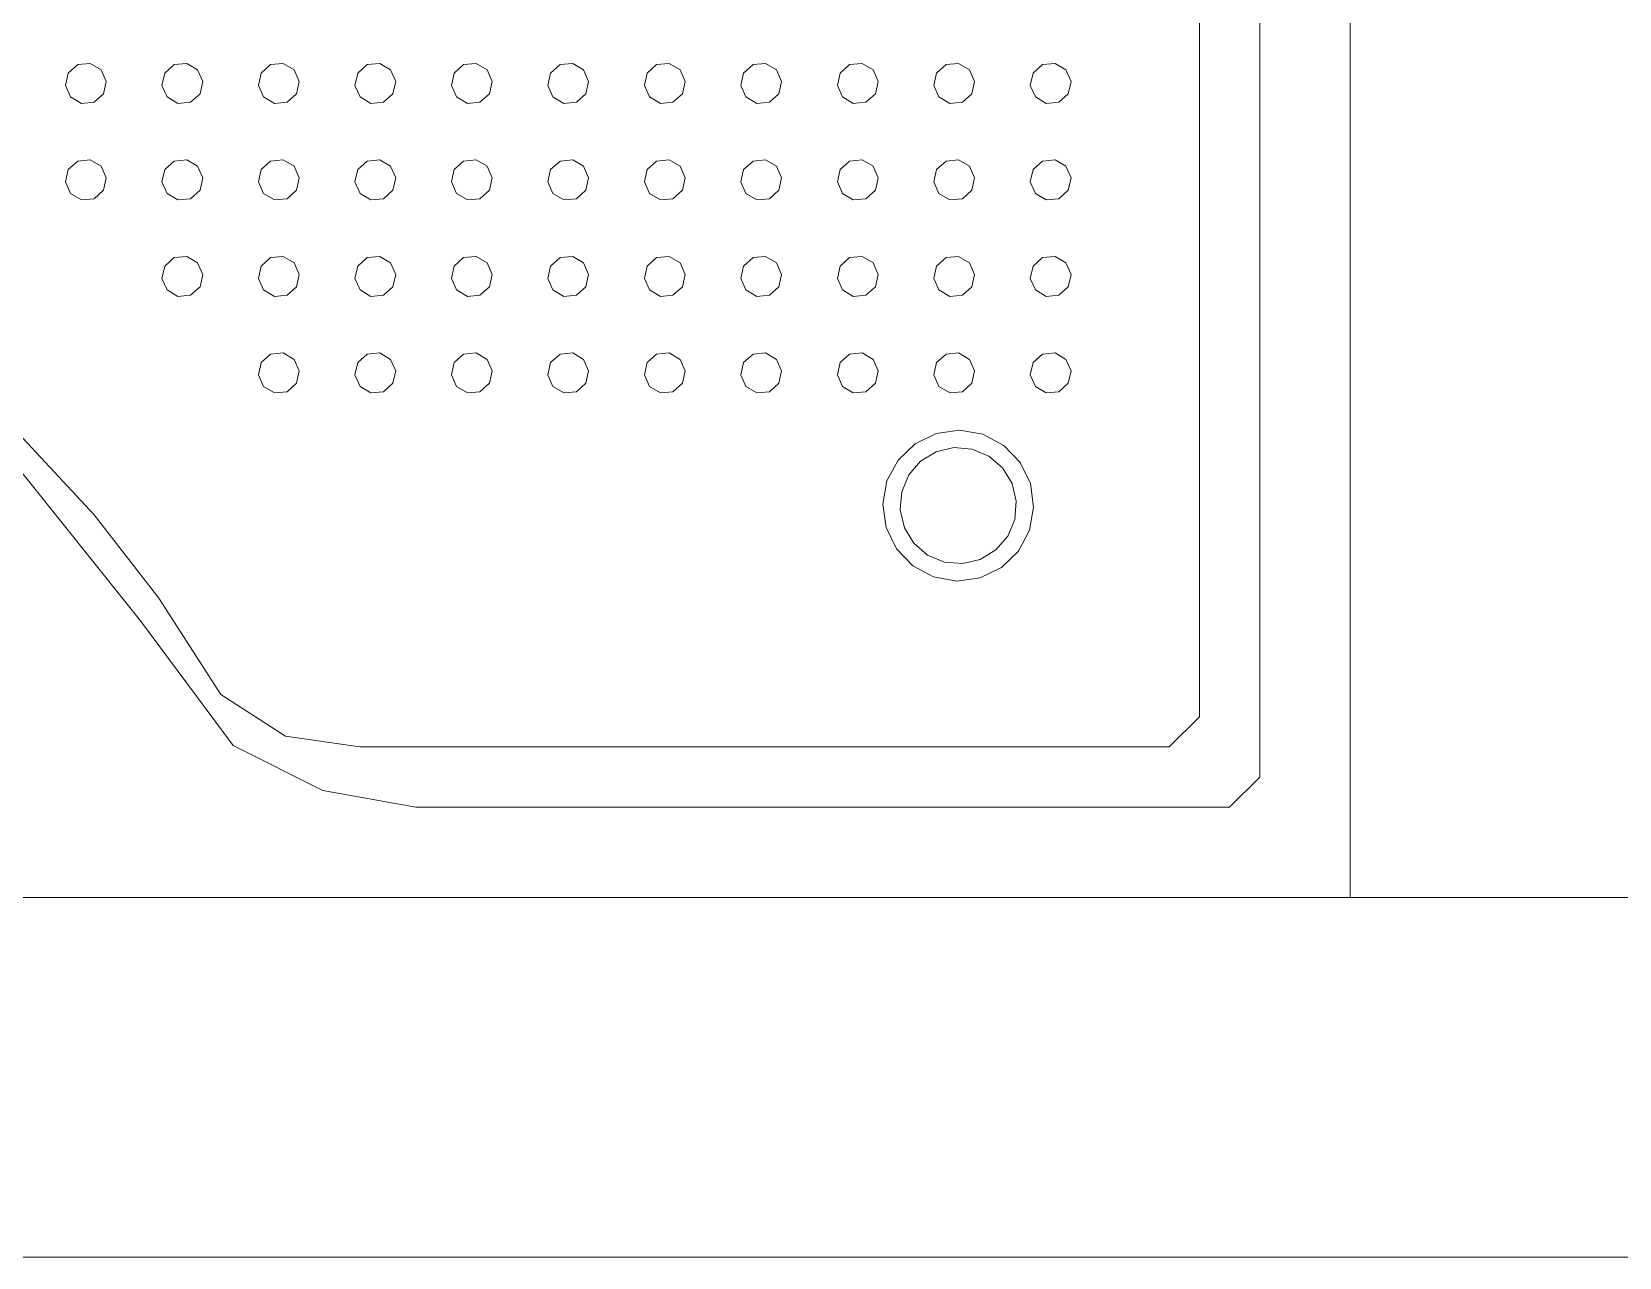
# Model space of a CAD drawing. Header units: millimetres. Extents: x -32 to 1412, y -324 to 2887.
# Drawn here: x 1034.441 to 1035.104, y 2053.059 to 2053.57 of the extents above; entities that cross this region are included whole.
import ezdxf

# ---------------------------------------------------------------- set-up
doc = ezdxf.new("R2010")
doc.units = ezdxf.units.MM
doc.header["$LTSCALE"] = 0.5
doc.layers.add('arquitetura', color=252, linetype='CONTINUOUS', lineweight=5)

msp = doc.modelspace()

# ---------------------------------------------------------------- linework, layer by layer
at = {"layer": 'arquitetura', "color": 252}
for p, q in [((1034.99123, 2053.95913), (1034.99123, 2053.20913)), ((1034.99123, 2053.95913), (1034.99123, 2053.20913)), ((1034.92836, 2053.74996), (1034.92836, 2053.28458)), ((1034.95352, 2053.74996), (1034.95352, 2053.25942)), ((1034.45646, 2053.55304), (1034.46041, 2053.55654)), ((1034.46041, 2053.55654), (1034.46566, 2053.55705)), ((1034.46566, 2053.55705), (1034.4702, 2053.55438)), ((1034.49671, 2053.55304), (1034.50065, 2053.55654)), ((1034.50065, 2053.55654), (1034.50591, 2053.55705)), ((1034.50591, 2053.55705), (1034.51045, 2053.55438)), ((1034.53696, 2053.55304), (1034.5409, 2053.55654)), ((1034.5409, 2053.55654), (1034.54616, 2053.55705)), ((1034.54616, 2053.55705), (1034.5507, 2053.55438)), ((1034.57721, 2053.55304), (1034.58115, 2053.55654)), ((1034.58115, 2053.55654), (1034.5864, 2053.55705)), ((1034.5864, 2053.55705), (1034.59095, 2053.55438)), ((1034.61746, 2053.55304), (1034.6214, 2053.55654)), ((1034.6214, 2053.55654), (1034.62665, 2053.55705)), ((1034.62665, 2053.55705), (1034.6312, 2053.55438)), ((1034.65771, 2053.55304), (1034.66165, 2053.55654)), ((1034.66165, 2053.55654), (1034.6669, 2053.55705)), ((1034.6669, 2053.55705), (1034.67145, 2053.55438)), ((1034.69795, 2053.55304), (1034.7019, 2053.55654)), ((1034.7019, 2053.55654), (1034.70715, 2053.55705)), ((1034.70715, 2053.55705), (1034.7117, 2053.55438)), ((1034.7382, 2053.55304), (1034.74215, 2053.55654)), ((1034.74215, 2053.55654), (1034.7474, 2053.55705)), ((1034.7474, 2053.55705), (1034.75195, 2053.55438)), ((1034.77845, 2053.55304), (1034.7824, 2053.55654)), ((1034.7824, 2053.55654), (1034.78765, 2053.55705)), ((1034.78765, 2053.55705), (1034.7922, 2053.55438)), ((1034.8187, 2053.55304), (1034.82265, 2053.55654)), ((1034.82265, 2053.55654), (1034.8279, 2053.55705)), ((1034.8279, 2053.55705), (1034.83245, 2053.55438)), ((1034.85895, 2053.55304), (1034.8629, 2053.55654)), ((1034.8629, 2053.55654), (1034.86815, 2053.55705)), ((1034.86815, 2053.55705), (1034.8727, 2053.55438)), ((1034.45532, 2053.54789), (1034.45646, 2053.55304)), ((1034.4702, 2053.55438), (1034.47231, 2053.54955)), ((1034.49557, 2053.54789), (1034.49671, 2053.55304)), ((1034.51045, 2053.55438), (1034.51256, 2053.54955)), ((1034.53582, 2053.54789), (1034.53696, 2053.55304)), ((1034.5507, 2053.55438), (1034.55281, 2053.54955)), ((1034.57607, 2053.54789), (1034.57721, 2053.55304)), ((1034.59095, 2053.55438), (1034.59306, 2053.54955)), ((1034.61632, 2053.54789), (1034.61746, 2053.55304)), ((1034.6312, 2053.55438), (1034.63331, 2053.54955)), ((1034.65657, 2053.54789), (1034.65771, 2053.55304)), ((1034.67145, 2053.55438), (1034.67356, 2053.54955)), ((1034.69682, 2053.54789), (1034.69795, 2053.55304)), ((1034.7117, 2053.55438), (1034.71381, 2053.54955)), ((1034.73707, 2053.54789), (1034.7382, 2053.55304)), ((1034.75195, 2053.55438), (1034.75406, 2053.54955)), ((1034.77732, 2053.54789), (1034.77845, 2053.55304)), ((1034.7922, 2053.55438), (1034.79431, 2053.54955)), ((1034.81757, 2053.54789), (1034.8187, 2053.55304)), ((1034.83245, 2053.55438), (1034.83456, 2053.54955)), ((1034.85782, 2053.54789), (1034.85895, 2053.55304)), ((1034.8727, 2053.55438), (1034.87481, 2053.54955)), ((1034.45743, 2053.54305), (1034.45532, 2053.54789)), ((1034.46198, 2053.54038), (1034.45743, 2053.54305)), ((1034.47118, 2053.54439), (1034.46723, 2053.54089)), ((1034.47231, 2053.54955), (1034.47118, 2053.54439)), ((1034.49768, 2053.54305), (1034.49557, 2053.54789)), ((1034.50223, 2053.54038), (1034.49768, 2053.54305)), ((1034.51143, 2053.54439), (1034.50748, 2053.54089)), ((1034.51256, 2053.54955), (1034.51143, 2053.54439)), ((1034.53793, 2053.54305), (1034.53582, 2053.54789)), ((1034.54248, 2053.54038), (1034.53793, 2053.54305)), ((1034.55168, 2053.54439), (1034.54773, 2053.54089)), ((1034.55281, 2053.54955), (1034.55168, 2053.54439)), ((1034.57818, 2053.54305), (1034.57607, 2053.54789)), ((1034.58273, 2053.54038), (1034.57818, 2053.54305)), ((1034.59193, 2053.54439), (1034.58798, 2053.54089)), ((1034.59306, 2053.54955), (1034.59193, 2053.54439)), ((1034.61843, 2053.54305), (1034.61632, 2053.54789)), ((1034.62298, 2053.54038), (1034.61843, 2053.54305)), ((1034.63218, 2053.54439), (1034.62823, 2053.54089)), ((1034.63331, 2053.54955), (1034.63218, 2053.54439)), ((1034.65868, 2053.54305), (1034.65657, 2053.54789)), ((1034.66323, 2053.54038), (1034.65868, 2053.54305)), ((1034.67243, 2053.54439), (1034.66848, 2053.54089)), ((1034.67356, 2053.54955), (1034.67243, 2053.54439)), ((1034.69893, 2053.54305), (1034.69682, 2053.54789)), ((1034.70348, 2053.54038), (1034.69893, 2053.54305)), ((1034.71267, 2053.54439), (1034.70873, 2053.54089)), ((1034.71381, 2053.54955), (1034.71267, 2053.54439)), ((1034.73918, 2053.54305), (1034.73707, 2053.54789)), ((1034.74373, 2053.54038), (1034.73918, 2053.54305)), ((1034.75292, 2053.54439), (1034.74898, 2053.54089)), ((1034.75406, 2053.54955), (1034.75292, 2053.54439)), ((1034.77943, 2053.54305), (1034.77732, 2053.54789)), ((1034.78398, 2053.54038), (1034.77943, 2053.54305)), ((1034.79317, 2053.54439), (1034.78923, 2053.54089)), ((1034.79431, 2053.54955), (1034.79317, 2053.54439)), ((1034.81968, 2053.54305), (1034.81757, 2053.54789)), ((1034.82423, 2053.54038), (1034.81968, 2053.54305)), ((1034.83342, 2053.54439), (1034.82948, 2053.54089)), ((1034.83456, 2053.54955), (1034.83342, 2053.54439)), ((1034.85993, 2053.54305), (1034.85782, 2053.54789)), ((1034.86447, 2053.54038), (1034.85993, 2053.54305)), ((1034.87367, 2053.54439), (1034.86973, 2053.54089)), ((1034.87481, 2053.54955), (1034.87367, 2053.54439)), ((1034.46723, 2053.54089), (1034.46198, 2053.54038)), ((1034.50748, 2053.54089), (1034.50223, 2053.54038)), ((1034.54773, 2053.54089), (1034.54248, 2053.54038)), ((1034.58798, 2053.54089), (1034.58273, 2053.54038)), ((1034.62823, 2053.54089), (1034.62298, 2053.54038)), ((1034.66848, 2053.54089), (1034.66323, 2053.54038)), ((1034.70873, 2053.54089), (1034.70348, 2053.54038)), ((1034.74898, 2053.54089), (1034.74373, 2053.54038)), ((1034.78923, 2053.54089), (1034.78398, 2053.54038)), ((1034.82948, 2053.54089), (1034.82423, 2053.54038)), ((1034.86973, 2053.54089), (1034.86447, 2053.54038)), ((1034.46041, 2053.51629), (1034.46566, 2053.5168)), ((1034.46566, 2053.5168), (1034.4702, 2053.51413)), ((1034.50065, 2053.51629), (1034.50591, 2053.5168)), ((1034.50591, 2053.5168), (1034.51045, 2053.51413)), ((1034.5409, 2053.51629), (1034.54616, 2053.5168)), ((1034.54616, 2053.5168), (1034.5507, 2053.51413)), ((1034.58115, 2053.51629), (1034.5864, 2053.5168)), ((1034.5864, 2053.5168), (1034.59095, 2053.51413)), ((1034.6214, 2053.51629), (1034.62665, 2053.5168)), ((1034.62665, 2053.5168), (1034.6312, 2053.51413)), ((1034.66165, 2053.51629), (1034.6669, 2053.5168)), ((1034.6669, 2053.5168), (1034.67145, 2053.51413)), ((1034.7019, 2053.51629), (1034.70715, 2053.5168)), ((1034.70715, 2053.5168), (1034.7117, 2053.51413)), ((1034.74215, 2053.51629), (1034.7474, 2053.5168)), ((1034.7474, 2053.5168), (1034.75195, 2053.51413)), ((1034.7824, 2053.51629), (1034.78765, 2053.5168)), ((1034.78765, 2053.5168), (1034.7922, 2053.51413)), ((1034.82265, 2053.51629), (1034.8279, 2053.5168)), ((1034.8279, 2053.5168), (1034.83245, 2053.51413)), ((1034.8629, 2053.51629), (1034.86815, 2053.5168)), ((1034.86815, 2053.5168), (1034.8727, 2053.51413)), ((1034.45532, 2053.50764), (1034.45646, 2053.51279)), ((1034.45646, 2053.51279), (1034.46041, 2053.51629)), ((1034.4702, 2053.51413), (1034.47231, 2053.5093)), ((1034.49557, 2053.50764), (1034.49671, 2053.51279)), ((1034.49671, 2053.51279), (1034.50065, 2053.51629)), ((1034.51045, 2053.51413), (1034.51256, 2053.5093)), ((1034.53582, 2053.50764), (1034.53696, 2053.51279)), ((1034.53696, 2053.51279), (1034.5409, 2053.51629)), ((1034.5507, 2053.51413), (1034.55281, 2053.5093)), ((1034.57607, 2053.50764), (1034.57721, 2053.51279)), ((1034.57721, 2053.51279), (1034.58115, 2053.51629)), ((1034.59095, 2053.51413), (1034.59306, 2053.5093)), ((1034.61632, 2053.50764), (1034.61746, 2053.51279)), ((1034.61746, 2053.51279), (1034.6214, 2053.51629)), ((1034.6312, 2053.51413), (1034.63331, 2053.5093)), ((1034.65657, 2053.50764), (1034.65771, 2053.51279)), ((1034.65771, 2053.51279), (1034.66165, 2053.51629)), ((1034.67145, 2053.51413), (1034.67356, 2053.5093)), ((1034.69682, 2053.50764), (1034.69795, 2053.51279)), ((1034.69795, 2053.51279), (1034.7019, 2053.51629)), ((1034.7117, 2053.51413), (1034.71381, 2053.5093)), ((1034.73707, 2053.50764), (1034.7382, 2053.51279)), ((1034.7382, 2053.51279), (1034.74215, 2053.51629)), ((1034.75195, 2053.51413), (1034.75406, 2053.5093)), ((1034.77732, 2053.50764), (1034.77845, 2053.51279)), ((1034.77845, 2053.51279), (1034.7824, 2053.51629)), ((1034.7922, 2053.51413), (1034.79431, 2053.5093)), ((1034.81757, 2053.50764), (1034.8187, 2053.51279)), ((1034.8187, 2053.51279), (1034.82265, 2053.51629)), ((1034.83245, 2053.51413), (1034.83456, 2053.5093)), ((1034.85782, 2053.50764), (1034.85895, 2053.51279)), ((1034.85895, 2053.51279), (1034.8629, 2053.51629)), ((1034.8727, 2053.51413), (1034.87481, 2053.5093)), ((1034.45743, 2053.5028), (1034.45532, 2053.50764)), ((1034.47118, 2053.50414), (1034.46723, 2053.50064)), ((1034.47231, 2053.5093), (1034.47118, 2053.50414)), ((1034.49768, 2053.5028), (1034.49557, 2053.50764)), ((1034.51143, 2053.50414), (1034.50748, 2053.50064)), ((1034.51256, 2053.5093), (1034.51143, 2053.50414)), ((1034.53793, 2053.5028), (1034.53582, 2053.50764)), ((1034.55168, 2053.50414), (1034.54773, 2053.50064)), ((1034.55281, 2053.5093), (1034.55168, 2053.50414)), ((1034.57818, 2053.5028), (1034.57607, 2053.50764)), ((1034.59193, 2053.50414), (1034.58798, 2053.50064)), ((1034.59306, 2053.5093), (1034.59193, 2053.50414)), ((1034.61843, 2053.5028), (1034.61632, 2053.50764)), ((1034.63218, 2053.50414), (1034.62823, 2053.50064)), ((1034.63331, 2053.5093), (1034.63218, 2053.50414)), ((1034.65868, 2053.5028), (1034.65657, 2053.50764)), ((1034.67243, 2053.50414), (1034.66848, 2053.50064)), ((1034.67356, 2053.5093), (1034.67243, 2053.50414)), ((1034.69893, 2053.5028), (1034.69682, 2053.50764)), ((1034.71267, 2053.50414), (1034.70873, 2053.50064)), ((1034.71381, 2053.5093), (1034.71267, 2053.50414)), ((1034.73918, 2053.5028), (1034.73707, 2053.50764)), ((1034.75292, 2053.50414), (1034.74898, 2053.50064)), ((1034.75406, 2053.5093), (1034.75292, 2053.50414)), ((1034.77943, 2053.5028), (1034.77732, 2053.50764)), ((1034.79317, 2053.50414), (1034.78923, 2053.50064)), ((1034.79431, 2053.5093), (1034.79317, 2053.50414)), ((1034.81968, 2053.5028), (1034.81757, 2053.50764)), ((1034.83342, 2053.50414), (1034.82948, 2053.50064)), ((1034.83456, 2053.5093), (1034.83342, 2053.50414)), ((1034.85993, 2053.5028), (1034.85782, 2053.50764)), ((1034.87367, 2053.50414), (1034.86973, 2053.50064)), ((1034.87481, 2053.5093), (1034.87367, 2053.50414)), ((1034.46198, 2053.50013), (1034.45743, 2053.5028)), ((1034.46723, 2053.50064), (1034.46198, 2053.50013)), ((1034.50223, 2053.50013), (1034.49768, 2053.5028)), ((1034.50748, 2053.50064), (1034.50223, 2053.50013)), ((1034.54248, 2053.50013), (1034.53793, 2053.5028)), ((1034.54773, 2053.50064), (1034.54248, 2053.50013)), ((1034.58273, 2053.50013), (1034.57818, 2053.5028)), ((1034.58798, 2053.50064), (1034.58273, 2053.50013)), ((1034.62298, 2053.50013), (1034.61843, 2053.5028)), ((1034.62823, 2053.50064), (1034.62298, 2053.50013)), ((1034.66323, 2053.50013), (1034.65868, 2053.5028)), ((1034.66848, 2053.50064), (1034.66323, 2053.50013)), ((1034.70348, 2053.50013), (1034.69893, 2053.5028)), ((1034.70873, 2053.50064), (1034.70348, 2053.50013)), ((1034.74373, 2053.50013), (1034.73918, 2053.5028)), ((1034.74898, 2053.50064), (1034.74373, 2053.50013)), ((1034.78398, 2053.50013), (1034.77943, 2053.5028)), ((1034.78923, 2053.50064), (1034.78398, 2053.50013)), ((1034.82423, 2053.50013), (1034.81968, 2053.5028)), ((1034.82948, 2053.50064), (1034.82423, 2053.50013)), ((1034.86447, 2053.50013), (1034.85993, 2053.5028)), ((1034.86973, 2053.50064), (1034.86447, 2053.50013)), ((1034.49557, 2053.46739), (1034.49671, 2053.47254)), ((1034.49671, 2053.47254), (1034.50065, 2053.47604)), ((1034.50065, 2053.47604), (1034.50591, 2053.47655)), ((1034.50591, 2053.47655), (1034.51045, 2053.47388)), ((1034.51045, 2053.47388), (1034.51256, 2053.46905)), ((1034.53582, 2053.46739), (1034.53696, 2053.47254)), ((1034.53696, 2053.47254), (1034.5409, 2053.47604)), ((1034.5409, 2053.47604), (1034.54616, 2053.47655)), ((1034.54616, 2053.47655), (1034.5507, 2053.47388)), ((1034.5507, 2053.47388), (1034.55281, 2053.46905)), ((1034.57607, 2053.46739), (1034.57721, 2053.47254)), ((1034.57721, 2053.47254), (1034.58115, 2053.47604)), ((1034.58115, 2053.47604), (1034.5864, 2053.47655)), ((1034.5864, 2053.47655), (1034.59095, 2053.47388)), ((1034.59095, 2053.47388), (1034.59306, 2053.46905)), ((1034.61632, 2053.46739), (1034.61746, 2053.47254)), ((1034.61746, 2053.47254), (1034.6214, 2053.47604)), ((1034.6214, 2053.47604), (1034.62665, 2053.47655)), ((1034.62665, 2053.47655), (1034.6312, 2053.47388)), ((1034.6312, 2053.47388), (1034.63331, 2053.46905)), ((1034.65657, 2053.46739), (1034.65771, 2053.47254)), ((1034.65771, 2053.47254), (1034.66165, 2053.47604)), ((1034.66165, 2053.47604), (1034.6669, 2053.47655)), ((1034.6669, 2053.47655), (1034.67145, 2053.47388)), ((1034.67145, 2053.47388), (1034.67356, 2053.46905)), ((1034.69682, 2053.46739), (1034.69795, 2053.47254)), ((1034.69795, 2053.47254), (1034.7019, 2053.47604)), ((1034.7019, 2053.47604), (1034.70715, 2053.47655)), ((1034.70715, 2053.47655), (1034.7117, 2053.47388)), ((1034.7117, 2053.47388), (1034.71381, 2053.46905)), ((1034.73707, 2053.46739), (1034.7382, 2053.47254)), ((1034.7382, 2053.47254), (1034.74215, 2053.47604)), ((1034.74215, 2053.47604), (1034.7474, 2053.47655)), ((1034.7474, 2053.47655), (1034.75195, 2053.47388)), ((1034.75195, 2053.47388), (1034.75406, 2053.46905)), ((1034.77732, 2053.46739), (1034.77845, 2053.47254)), ((1034.77845, 2053.47254), (1034.7824, 2053.47604)), ((1034.7824, 2053.47604), (1034.78765, 2053.47655)), ((1034.78765, 2053.47655), (1034.7922, 2053.47388)), ((1034.7922, 2053.47388), (1034.79431, 2053.46905)), ((1034.81757, 2053.46739), (1034.8187, 2053.47254)), ((1034.8187, 2053.47254), (1034.82265, 2053.47604)), ((1034.82265, 2053.47604), (1034.8279, 2053.47655)), ((1034.8279, 2053.47655), (1034.83245, 2053.47388)), ((1034.83245, 2053.47388), (1034.83456, 2053.46905)), ((1034.85782, 2053.46739), (1034.85895, 2053.47254)), ((1034.85895, 2053.47254), (1034.8629, 2053.47604)), ((1034.8629, 2053.47604), (1034.86815, 2053.47655)), ((1034.86815, 2053.47655), (1034.8727, 2053.47388)), ((1034.8727, 2053.47388), (1034.87481, 2053.46905)), ((1034.49768, 2053.46255), (1034.49557, 2053.46739)), ((1034.51143, 2053.46389), (1034.50748, 2053.46039)), ((1034.51256, 2053.46905), (1034.51143, 2053.46389)), ((1034.53793, 2053.46255), (1034.53582, 2053.46739)), ((1034.55168, 2053.46389), (1034.54773, 2053.46039)), ((1034.55281, 2053.46905), (1034.55168, 2053.46389)), ((1034.57818, 2053.46255), (1034.57607, 2053.46739)), ((1034.59193, 2053.46389), (1034.58798, 2053.46039)), ((1034.59306, 2053.46905), (1034.59193, 2053.46389)), ((1034.61843, 2053.46255), (1034.61632, 2053.46739)), ((1034.63218, 2053.46389), (1034.62823, 2053.46039)), ((1034.63331, 2053.46905), (1034.63218, 2053.46389)), ((1034.65868, 2053.46255), (1034.65657, 2053.46739)), ((1034.67243, 2053.46389), (1034.66848, 2053.46039)), ((1034.67356, 2053.46905), (1034.67243, 2053.46389)), ((1034.69893, 2053.46255), (1034.69682, 2053.46739)), ((1034.71267, 2053.46389), (1034.70873, 2053.46039)), ((1034.71381, 2053.46905), (1034.71267, 2053.46389)), ((1034.73918, 2053.46255), (1034.73707, 2053.46739)), ((1034.75292, 2053.46389), (1034.74898, 2053.46039)), ((1034.75406, 2053.46905), (1034.75292, 2053.46389)), ((1034.77943, 2053.46255), (1034.77732, 2053.46739)), ((1034.79317, 2053.46389), (1034.78923, 2053.46039)), ((1034.79431, 2053.46905), (1034.79317, 2053.46389)), ((1034.81968, 2053.46255), (1034.81757, 2053.46739)), ((1034.83342, 2053.46389), (1034.82948, 2053.46039)), ((1034.83456, 2053.46905), (1034.83342, 2053.46389)), ((1034.85993, 2053.46255), (1034.85782, 2053.46739)), ((1034.87367, 2053.46389), (1034.86973, 2053.46039)), ((1034.87481, 2053.46905), (1034.87367, 2053.46389)), ((1034.50223, 2053.45988), (1034.49768, 2053.46255)), ((1034.50748, 2053.46039), (1034.50223, 2053.45988)), ((1034.54248, 2053.45988), (1034.53793, 2053.46255)), ((1034.54773, 2053.46039), (1034.54248, 2053.45988)), ((1034.58273, 2053.45988), (1034.57818, 2053.46255)), ((1034.58798, 2053.46039), (1034.58273, 2053.45988)), ((1034.62298, 2053.45988), (1034.61843, 2053.46255)), ((1034.62823, 2053.46039), (1034.62298, 2053.45988)), ((1034.66323, 2053.45988), (1034.65868, 2053.46255)), ((1034.66848, 2053.46039), (1034.66323, 2053.45988)), ((1034.70348, 2053.45988), (1034.69893, 2053.46255)), ((1034.70873, 2053.46039), (1034.70348, 2053.45988)), ((1034.74373, 2053.45988), (1034.73918, 2053.46255)), ((1034.74898, 2053.46039), (1034.74373, 2053.45988)), ((1034.78398, 2053.45988), (1034.77943, 2053.46255)), ((1034.78923, 2053.46039), (1034.78398, 2053.45988)), ((1034.82423, 2053.45988), (1034.81968, 2053.46255)), ((1034.82948, 2053.46039), (1034.82423, 2053.45988)), ((1034.86447, 2053.45988), (1034.85993, 2053.46255)), ((1034.86973, 2053.46039), (1034.86447, 2053.45988)), ((1034.53582, 2053.42714), (1034.53696, 2053.43229)), ((1034.53696, 2053.43229), (1034.5409, 2053.43579)), ((1034.5409, 2053.43579), (1034.54616, 2053.43631)), ((1034.54616, 2053.43631), (1034.5507, 2053.43363)), ((1034.5507, 2053.43363), (1034.55281, 2053.4288)), ((1034.57607, 2053.42714), (1034.57721, 2053.43229)), ((1034.57721, 2053.43229), (1034.58115, 2053.43579)), ((1034.58115, 2053.43579), (1034.5864, 2053.43631)), ((1034.5864, 2053.43631), (1034.59095, 2053.43363)), ((1034.59095, 2053.43363), (1034.59306, 2053.4288)), ((1034.61632, 2053.42714), (1034.61746, 2053.43229)), ((1034.61746, 2053.43229), (1034.6214, 2053.43579)), ((1034.6214, 2053.43579), (1034.62665, 2053.43631)), ((1034.62665, 2053.43631), (1034.6312, 2053.43363)), ((1034.6312, 2053.43363), (1034.63331, 2053.4288)), ((1034.65657, 2053.42714), (1034.65771, 2053.43229)), ((1034.65771, 2053.43229), (1034.66165, 2053.43579)), ((1034.66165, 2053.43579), (1034.6669, 2053.43631)), ((1034.6669, 2053.43631), (1034.67145, 2053.43363)), ((1034.67145, 2053.43363), (1034.67356, 2053.4288)), ((1034.69682, 2053.42714), (1034.69795, 2053.43229)), ((1034.69795, 2053.43229), (1034.7019, 2053.43579)), ((1034.7019, 2053.43579), (1034.70715, 2053.43631)), ((1034.70715, 2053.43631), (1034.7117, 2053.43363)), ((1034.7117, 2053.43363), (1034.71381, 2053.4288)), ((1034.73707, 2053.42714), (1034.7382, 2053.43229)), ((1034.7382, 2053.43229), (1034.74215, 2053.43579)), ((1034.74215, 2053.43579), (1034.7474, 2053.43631)), ((1034.7474, 2053.43631), (1034.75195, 2053.43363)), ((1034.75195, 2053.43363), (1034.75406, 2053.4288)), ((1034.77732, 2053.42714), (1034.77845, 2053.43229)), ((1034.77845, 2053.43229), (1034.7824, 2053.43579)), ((1034.7824, 2053.43579), (1034.78765, 2053.43631)), ((1034.78765, 2053.43631), (1034.7922, 2053.43363)), ((1034.7922, 2053.43363), (1034.79431, 2053.4288)), ((1034.81757, 2053.42714), (1034.8187, 2053.43229)), ((1034.8187, 2053.43229), (1034.82265, 2053.43579)), ((1034.82265, 2053.43579), (1034.8279, 2053.43631)), ((1034.8279, 2053.43631), (1034.83245, 2053.43363)), ((1034.83245, 2053.43363), (1034.83456, 2053.4288)), ((1034.85782, 2053.42714), (1034.85895, 2053.43229)), ((1034.85895, 2053.43229), (1034.8629, 2053.43579)), ((1034.8629, 2053.43579), (1034.86815, 2053.43631)), ((1034.86815, 2053.43631), (1034.8727, 2053.43363)), ((1034.8727, 2053.43363), (1034.87481, 2053.4288)), ((1034.53793, 2053.42231), (1034.53582, 2053.42714)), ((1034.55281, 2053.4288), (1034.55168, 2053.42364)), ((1034.57818, 2053.42231), (1034.57607, 2053.42714)), ((1034.59306, 2053.4288), (1034.59193, 2053.42364)), ((1034.61843, 2053.42231), (1034.61632, 2053.42714)), ((1034.63331, 2053.4288), (1034.63218, 2053.42364)), ((1034.65868, 2053.42231), (1034.65657, 2053.42714)), ((1034.67356, 2053.4288), (1034.67243, 2053.42364)), ((1034.69893, 2053.42231), (1034.69682, 2053.42714)), ((1034.71381, 2053.4288), (1034.71267, 2053.42364)), ((1034.73918, 2053.42231), (1034.73707, 2053.42714)), ((1034.75406, 2053.4288), (1034.75292, 2053.42364)), ((1034.77943, 2053.42231), (1034.77732, 2053.42714)), ((1034.79431, 2053.4288), (1034.79317, 2053.42364)), ((1034.81968, 2053.42231), (1034.81757, 2053.42714)), ((1034.83456, 2053.4288), (1034.83342, 2053.42364)), ((1034.85993, 2053.42231), (1034.85782, 2053.42714)), ((1034.87481, 2053.4288), (1034.87367, 2053.42364)), ((1034.54248, 2053.41963), (1034.53793, 2053.42231)), ((1034.54773, 2053.42014), (1034.54248, 2053.41963)), ((1034.55168, 2053.42364), (1034.54773, 2053.42014)), ((1034.58273, 2053.41963), (1034.57818, 2053.42231)), ((1034.58798, 2053.42014), (1034.58273, 2053.41963)), ((1034.59193, 2053.42364), (1034.58798, 2053.42014)), ((1034.62298, 2053.41963), (1034.61843, 2053.42231)), ((1034.62823, 2053.42014), (1034.62298, 2053.41963)), ((1034.63218, 2053.42364), (1034.62823, 2053.42014)), ((1034.66323, 2053.41963), (1034.65868, 2053.42231)), ((1034.66848, 2053.42014), (1034.66323, 2053.41963)), ((1034.67243, 2053.42364), (1034.66848, 2053.42014)), ((1034.70348, 2053.41963), (1034.69893, 2053.42231)), ((1034.70873, 2053.42014), (1034.70348, 2053.41963)), ((1034.71267, 2053.42364), (1034.70873, 2053.42014)), ((1034.74373, 2053.41963), (1034.73918, 2053.42231)), ((1034.74898, 2053.42014), (1034.74373, 2053.41963)), ((1034.75292, 2053.42364), (1034.74898, 2053.42014)), ((1034.78398, 2053.41963), (1034.77943, 2053.42231)), ((1034.78923, 2053.42014), (1034.78398, 2053.41963)), ((1034.79317, 2053.42364), (1034.78923, 2053.42014)), ((1034.82423, 2053.41963), (1034.81968, 2053.42231)), ((1034.82948, 2053.42014), (1034.82423, 2053.41963)), ((1034.83342, 2053.42364), (1034.82948, 2053.42014)), ((1034.86447, 2053.41963), (1034.85993, 2053.42231)), ((1034.86973, 2053.42014), (1034.86447, 2053.41963)), ((1034.87367, 2053.42364), (1034.86973, 2053.42014)), ((1034.43381, 2053.40479), (1034.46723, 2053.36874)), ((1034.81859, 2053.40274), (1034.82834, 2053.4041)), ((1034.82834, 2053.4041), (1034.83804, 2053.40237)), ((1034.80263, 2053.39161), (1034.80973, 2053.39844)), ((1034.80973, 2053.39844), (1034.81859, 2053.40274)), ((1034.83804, 2053.40237), (1034.84672, 2053.39773)), ((1034.84672, 2053.39773), (1034.85355, 2053.39064)), ((1034.42984, 2053.39543), (1034.48656, 2053.32462)), ((1034.798, 2053.38292), (1034.80263, 2053.39161)), ((1034.80709, 2053.38539), (1034.81204, 2053.39114)), ((1034.81204, 2053.39114), (1034.81853, 2053.39509)), ((1034.81853, 2053.39509), (1034.82592, 2053.39683)), ((1034.82592, 2053.39683), (1034.83349, 2053.39621)), ((1034.83349, 2053.39621), (1034.8405, 2053.39328)), ((1034.8405, 2053.39328), (1034.84626, 2053.38832)), ((1034.80416, 2053.37838), (1034.80709, 2053.38539)), ((1034.84626, 2053.38832), (1034.8502, 2053.38183)), ((1034.85355, 2053.39064), (1034.85786, 2053.38178)), ((1034.79627, 2053.37323), (1034.798, 2053.38292)), ((1034.80353, 2053.37081), (1034.80416, 2053.37838)), ((1034.8502, 2053.38183), (1034.85195, 2053.37444)), ((1034.85786, 2053.38178), (1034.85921, 2053.37202)), ((1034.79762, 2053.36347), (1034.79627, 2053.37323)), ((1034.80528, 2053.36342), (1034.80353, 2053.37081)), ((1034.85195, 2053.37444), (1034.85132, 2053.36687)), ((1034.85921, 2053.37202), (1034.85748, 2053.36233)), ((1034.46723, 2053.36874), (1034.49425, 2053.33398)), ((1034.85132, 2053.36687), (1034.84839, 2053.35987)), ((1034.80193, 2053.35462), (1034.79762, 2053.36347)), ((1034.80922, 2053.35693), (1034.80528, 2053.36342)), ((1034.84839, 2053.35987), (1034.84344, 2053.35411)), ((1034.85748, 2053.36233), (1034.85285, 2053.35364)), ((1034.80876, 2053.34752), (1034.80193, 2053.35462)), ((1034.81498, 2053.35197), (1034.80922, 2053.35693)), ((1034.82199, 2053.34904), (1034.81498, 2053.35197)), ((1034.84344, 2053.35411), (1034.83695, 2053.35017)), ((1034.85285, 2053.35364), (1034.84575, 2053.34681)), ((1034.81744, 2053.34288), (1034.80876, 2053.34752)), ((1034.82956, 2053.34842), (1034.82199, 2053.34904)), ((1034.83695, 2053.35017), (1034.82956, 2053.34842)), ((1034.84575, 2053.34681), (1034.83689, 2053.34251)), ((1034.82714, 2053.34116), (1034.81744, 2053.34288)), ((1034.83689, 2053.34251), (1034.82714, 2053.34116)), ((1034.49425, 2053.33398), (1034.52011, 2053.29389)), ((1034.48656, 2053.32462), (1034.52524, 2053.27252)), ((1034.52011, 2053.29389), (1034.54713, 2053.27646)), ((1034.92836, 2053.28458), (1034.91579, 2053.272)), ((1034.52524, 2053.27252), (1034.56263, 2053.25381)), ((1034.54713, 2053.27646), (1034.5781, 2053.272)), ((1034.91579, 2053.272), (1034.5781, 2053.272)), ((1034.95352, 2053.25942), (1034.94094, 2053.24685)), ((1034.56263, 2053.25381), (1034.60141, 2053.24685)), ((1034.94094, 2053.24685), (1034.60141, 2053.24685)), ((1034.94123, 2053.20913), (1033.79123, 2053.20913)), ((1034.99123, 2053.20913), (1034.24123, 2053.20913)), ((1037.34123, 2053.20913), (1034.99123, 2053.20913)), ((1017.83123, 2053.05913), (1037.49123, 2053.05913))]:
    msp.add_line(p, q, dxfattribs=at)

doc.saveas('drawing.dxf')
